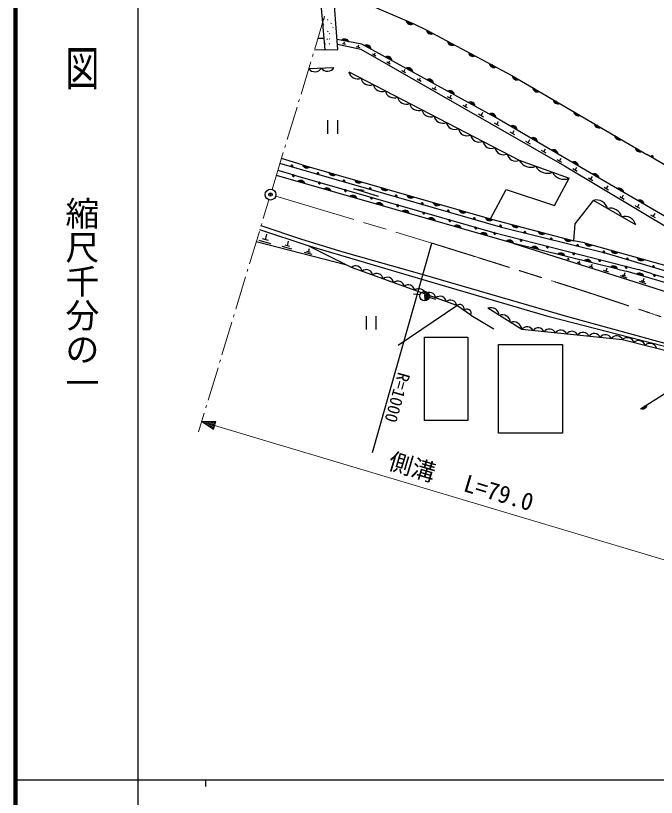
# Model space of a CAD drawing. Units: millimetres, scale not verified. Extents: x 40000 to 680000, y 20000 to 380000.
# Drawn here: x 40000 to 134463, y 202409 to 317656 of the extents above; entities that cross this region are included whole.
import ezdxf
from ezdxf.enums import TextEntityAlignment as Align

# ---------------------------------------------------------------- set-up
doc = ezdxf.new("R2010")
doc.units = ezdxf.units.MM
doc.header["$LTSCALE"] = 1000
doc.header["$PDMODE"] = 32
doc.header["$PDSIZE"] = 500
doc.linetypes.add('CHAIN', pattern=[18.5, 12, -1.5, 3.5, -1.5])
for name, color, linetype, lineweight in [('M-BGD', 7, 'Continuous', 25), ('M-BGD-HTXT', 7, 'Continuous', 13), ('M-BMK', 2, 'CHAIN', 13), ('M-BMK-SRVR', 3, 'Continuous', 25), ('M-STR-HTXT', 7, 'Continuous', 13), ('M-TTL', 2, 'Continuous', 140), ('M-TTL-BAND', 7, 'Continuous', 25)]:
    doc.layers.add(name, color=color, linetype=linetype, lineweight=lineweight)
doc.layers.add('M-OTRS', color=6, linetype='Continuous')
doc.styles.add('@ＭＳ ゴシック', font='')
doc.styles.add('ＭＳ ゴシック', font='')
doc.styles.get('@ＭＳ ゴシック').set_extended_font_data('@MS Gothic')
doc.styles.get('ＭＳ ゴシック').set_extended_font_data('MS Gothic')

msp = doc.modelspace()

# ---------------------------------------------------------------- linework, layer by layer
at = {"layer": 'M-BGD'}
for p, q in [((85486, 317143), (85556, 317213)), ((85985, 317015), (86055, 317086)), ((85304, 316497), (85375, 316567)), ((85361, 316367), (85432, 316438)), ((86518, 316515), (86588, 316585)), ((86744, 315889), (86815, 315959)), ((98694, 316434), (100537, 315563)), ((85995, 315287), (86065, 315358)), ((86276, 314985), (86347, 315056)), ((100537, 315563), (113173, 308840)), ((85440, 314278), (84558, 314262)), ((85604, 313494), (85675, 313565)), ((85895, 314156), (85965, 314227)), ((86230, 313495), (86301, 313566)), ((86261, 314209), (86332, 314280)), ((88634, 313412), (88176, 313517)), ((88405, 313465), (88468, 313772)), ((85591, 312592), (84039, 312548)), ((87432, 313471), (90886, 312709)), ((90770, 312924), (90236, 313046)), ((90503, 312985), (90576, 313343)), ((90886, 312709), (120931, 295504)), ((93093, 311693), (92616, 311962)), ((92854, 311828), (93026, 312150)), ((95226, 310497), (94721, 310782)), ((94973, 310640), (95155, 310981)), ((83217, 309841), (86933, 310003)), ((89128, 309382), (114260, 296324)), ((97508, 309217), (96934, 309541)), ((97221, 309379), (97427, 309767)), ((99783, 307926), (99175, 308268)), ((99479, 308097), (99697, 308508)), ((113173, 308840), (133076, 297193)), ((102041, 306644), (101433, 306986)), ((101737, 306815), (101955, 307226)), ((104334, 305341), (103691, 305704)), ((104013, 305523), (104244, 305958)), ((106610, 304049), (105966, 304412)), ((106288, 304230), (106520, 304665)), ((108981, 302697), (108242, 303119)), ((108612, 302908), (108881, 303407)), ((85991, 302237), (85991, 300237)), ((87491, 300237), (87491, 302237)), ((126028, 293687), (110864, 302611)), ((110950, 301616), (111200, 302060)), ((111278, 301420), (110621, 301812)), ((113583, 300067), (112927, 300458)), ((113255, 300262), (113505, 300706)), ((115899, 298731), (115242, 299123)), ((115570, 298927), (115821, 299371)), ((118204, 297378), (117547, 297769)), ((117876, 297574), (118126, 298017)), ((82252, 295684), (79202, 296615)), ((114260, 296324), (121598, 293674)), ((120508, 296022), (119851, 296414)), ((120180, 296218), (120430, 296662)), ((155235, 284117), (133076, 297193)), ((111820, 286394), (78975, 295867)), ((120931, 295504), (147807, 279420)), ((122806, 294656), (122150, 295048)), ((122478, 294852), (122729, 295296)), ((113464, 284078), (78439, 294101)), ((80596, 294304), (78658, 294827)), ((80596, 294304), (110290, 285758)), ((124776, 293486), (125027, 293930)), ((119466, 289665), (121598, 293674)), ((125105, 293291), (124448, 293682)), ((150844, 279252), (126028, 293687)), ((93484, 290990), (89864, 292098)), ((89864, 292098), (91381, 291903)), ((110009, 287675), (112295, 292047)), ((112295, 292047), (119466, 289665)), ((127414, 291945), (126758, 292336)), ((127086, 292141), (127336, 292585)), ((122514, 286947), (125189, 290423)), ((131426, 286798), (125189, 290423)), ((129709, 290574), (129053, 290965)), ((129381, 290769), (129632, 291213)), ((102585, 289816), (110009, 287675)), ((132024, 289236), (131362, 289619)), ((131693, 289428), (131938, 289874)), ((134356, 287825), (133651, 288235)), ((134003, 288030), (134265, 288506)), ((109214, 287904), (122319, 284465)), ((83131, 283712), (76001, 286071)), ((82187, 284634), (76181, 286664)), ((127091, 282584), (111820, 286394)), ((122319, 284465), (122514, 286947)), ((77291, 284494), (76415, 284734)), ((76853, 284614), (77057, 285437)), ((110290, 285758), (131845, 280224)), ((88817, 280878), (75472, 284328)), ((77634, 284024), (75881, 284503)), ((80725, 283215), (79272, 283612)), ((80441, 283605), (79715, 283804)), ((80078, 283704), (80247, 284386)), ((88279, 282803), (82187, 284634)), ((99717, 278803), (83131, 283712)), ((89522, 280526), (83131, 283712)), ((113464, 284078), (151554, 271974)), ((128802, 280284), (113464, 284078)), ((123873, 284157), (122319, 284465)), ((123873, 284157), (137065, 280486)), ((83700, 282438), (82570, 282747)), ((83479, 282741), (82914, 282896)), ((83197, 282819), (83328, 283349)), ((99952, 279513), (88279, 282803)), ((149711, 275875), (127091, 282584)), ((121633, 281653), (121296, 281759)), ((121464, 281706), (121529, 281932)), ((123270, 281138), (122853, 281268)), ((123061, 281203), (123142, 281483)), ((125170, 280540), (124617, 280713)), ((124894, 280626), (125000, 280997)), ((127432, 279829), (126669, 280068)), ((127050, 279948), (127198, 280461)), ((128802, 280284), (130000, 280000)), ((133853, 279595), (131845, 280224)), ((121387, 273270), (99952, 279513)), ((130174, 278967), (129163, 279284)), ((129985, 279249), (129479, 279407)), ((129732, 279328), (129869, 279803)), ((151840, 273498), (130000, 280000)), ((132534, 278491), (132677, 278965)), ((133853, 279595), (152092, 274147)), ((118679, 273260), (99717, 278803)), ((132972, 278125), (131964, 278455)), ((132786, 278409), (132282, 278574)), ((99615, 276486), (98646, 276581)), ((101930, 275827), (100966, 276099)), ((96412, 269099), (105046, 274908)), ((91657, 273367), (91657, 271367)), ((93157, 271367), (93157, 273367)), ((107130, 273499), (110520, 271464)), ((143926, 266722), (118679, 273260)), ((143914, 267095), (121387, 273270)), ((100292, 270236), (106682, 270236)), ((100292, 257958), (100292, 270236)), ((106682, 270236), (106682, 257958)), ((111180, 269160), (120648, 269160)), ((111180, 256078), (111180, 269160)), ((120648, 269160), (120648, 256078)), ((132116, 259698), (139091, 264096)), ((106682, 257958), (100292, 257958)), ((120648, 256078), (111180, 256078))]:
    msp.add_line(p, q, dxfattribs=at)
msp.add_lwpolyline([(87492, 312660), (86774, 322324), (84760, 322179), (85591, 312592)], close=True, dxfattribs=at)
for points in [[(87640, 319983), (91153, 319702), (98694, 316434)], [(110864, 302611), (91052, 313463), (87384, 314117)], [(82252, 295684), (102585, 289816), (110009, 287675)], [(107130, 273499), (105038, 274918), (89522, 280526)], [(141106, 266931), (129481, 269876), (114621, 271372), (109626, 274516)]]:
    msp.add_lwpolyline(points, dxfattribs=at)
for centre, radius in [((133844, 296862), 100), ((133844, 296862), 100), ((133844, 296862), 100), ((133844, 296862), 100), ((80718, 295474), 100), ((80718, 295474), 100), ((80718, 295474), 100), ((80718, 295474), 100), ((80952, 294092), 100), ((80952, 294092), 100), ((80952, 294092), 100), ((80952, 294092), 100), ((84561, 294365), 100), ((84561, 294365), 100), ((84561, 294365), 100), ((84561, 294365), 100), ((84796, 292986), 100), ((84796, 292986), 100), ((84796, 292986), 100), ((84796, 292986), 100), ((88405, 293257), 100), ((88405, 293257), 100), ((88405, 293257), 100), ((88405, 293257), 100), ((88640, 291880), 100), ((88640, 291880), 100), ((88640, 291880), 100), ((88640, 291880), 100), ((92248, 292148), 100), ((92248, 292148), 100), ((92248, 292148), 100), ((92248, 292148), 100), ((92484, 290773), 100), ((92484, 290773), 100), ((92484, 290773), 100), ((92484, 290773), 100), ((96091, 291040), 100), ((96091, 291040), 100), ((96091, 291040), 100), ((96091, 291040), 100), ((96328, 289667), 100), ((96328, 289667), 100), ((96328, 289667), 100), ((96328, 289667), 100), ((99935, 289931), 100), ((99935, 289931), 100), ((99935, 289931), 100), ((99935, 289931), 100), ((100172, 288561), 100), ((100172, 288561), 100), ((100172, 288561), 100), ((100172, 288561), 100), ((103778, 288823), 100), ((103778, 288823), 100), ((103778, 288823), 100), ((103778, 288823), 100), ((104016, 287455), 100), ((104016, 287455), 100), ((104016, 287455), 100), ((104016, 287455), 100), ((107621, 287714), 100), ((107621, 287714), 100), ((107621, 287714), 100), ((107621, 287714), 100), ((107859, 286349), 100), ((107859, 286349), 100), ((107859, 286349), 100), ((107859, 286349), 100), ((111465, 286606), 100), ((111465, 286606), 100), ((111465, 286606), 100), ((111465, 286606), 100), ((110651, 285557), 100), ((110651, 285557), 100), ((110651, 285557), 100), ((110651, 285557), 100), ((114525, 284562), 100), ((114525, 284562), 100), ((114525, 284562), 100), ((114525, 284562), 100), ((115085, 285687), 100), ((115085, 285687), 100), ((115085, 285687), 100), ((115085, 285687), 100), ((118966, 284719), 100), ((118966, 284719), 100), ((118966, 284719), 100), ((118966, 284719), 100), ((118400, 283568), 100), ((118400, 283568), 100), ((118400, 283568), 100), ((118400, 283568), 100), ((122847, 283751), 100), ((122847, 283751), 100), ((122847, 283751), 100), ((122847, 283751), 100), ((122274, 282573), 100), ((122274, 282573), 100), ((122274, 282573), 100), ((122274, 282573), 100), ((126728, 282782), 100), ((126728, 282782), 100), ((126728, 282782), 100), ((126728, 282782), 100), ((126148, 281578), 100), ((126148, 281578), 100), ((126148, 281578), 100), ((126148, 281578), 100), ((130183, 281776), 100), ((130183, 281776), 100), ((130183, 281776), 100), ((130183, 281776), 100), ((130023, 280584), 100), ((130023, 280584), 100), ((130023, 280584), 100), ((130023, 280584), 100), ((134018, 280639), 100), ((134018, 280639), 100), ((134018, 280639), 100), ((134018, 280639), 100), ((134206, 279380), 100), ((134206, 279380), 100), ((134206, 279380), 100), ((134206, 279380), 100), ((100299, 276312), 700)]:
    msp.add_circle(centre, radius, dxfattribs=at)
for centre, radius, start, end in [((98245, 317014), 654, 189.34883, 303.79067), ((98245, 317014), 523, 199.16007, 293.97943), ((98245, 317014), 392, 221.03652, 272.10298), ((101233, 315594), 654, 184.76483, 299.20667), ((101233, 315594), 523, 194.57607, 289.39543), ((101233, 315594), 392, 216.45252, 267.51898), ((88518, 313555), 654, 22.66986, 137.1117), ((88518, 313555), 523, 32.4811, 127.30046), ((88518, 313555), 392, 54.35755, 105.42401), ((104323, 313950), 654, 184.76483, 299.20667), ((104323, 313950), 523, 194.57607, 289.39543), ((104323, 313950), 392, 216.45252, 267.51898), ((91750, 312677), 654, 4.06698, 118.50881), ((91750, 312677), 523, 13.87821, 108.69757), ((91750, 312677), 392, 35.75467, 86.82112), ((94819, 310996), 654, 4.06698, 118.50881), ((94819, 310996), 523, 13.87821, 108.69757), ((94819, 310996), 392, 35.75467, 86.82112), ((107413, 312306), 654, 184.76483, 299.20667), ((107413, 312306), 523, 194.57607, 289.39543), ((107413, 312306), 392, 216.45252, 267.51898), ((110503, 310662), 654, 184.76483, 299.20667), ((110503, 310662), 523, 194.57607, 289.39543), ((110503, 310662), 392, 216.45252, 267.51898), ((84119, 310496), 1115, 215.96971, 329.02608), ((85977, 310577), 1115, 215.96971, 329.02608), ((90382, 309601), 1273, 189.93908, 295.15319), ((97889, 309315), 654, 4.06698, 118.50881), ((97889, 309315), 523, 13.87821, 108.69757), ((97889, 309315), 392, 35.75467, 86.82112), ((92177, 308669), 1273, 189.93908, 295.15319), ((100959, 307633), 654, 4.06698, 118.50881), ((100959, 307633), 523, 13.87821, 108.69757), ((100959, 307633), 392, 35.75467, 86.82112), ((113870, 308843), 654, 182.44314, 296.88498), ((113870, 308843), 523, 192.25438, 287.07374), ((113870, 308843), 392, 214.13083, 265.19729), ((93972, 307736), 1273, 189.93908, 295.15319), ((95767, 306803), 1273, 189.93908, 295.15319), ((104028, 305952), 654, 4.06698, 118.50881), ((116891, 307075), 654, 182.44314, 296.88498), ((116891, 307075), 523, 192.25438, 287.07374), ((116891, 307075), 392, 214.13083, 265.19729), ((97562, 305871), 1273, 189.93908, 295.15319), ((104028, 305952), 523, 13.87821, 108.69757), ((104028, 305952), 392, 35.75467, 86.82112), ((99358, 304938), 1273, 189.93908, 295.15319), ((107098, 304270), 654, 4.06698, 118.50881), ((107098, 304270), 523, 13.87821, 108.69757), ((107098, 304270), 392, 35.75467, 86.82112), ((119912, 305307), 654, 182.44314, 296.88498), ((119912, 305307), 523, 192.25438, 287.07374), ((119912, 305307), 392, 214.13083, 265.19729), ((101153, 304005), 1273, 189.93908, 295.15319), ((110168, 302589), 654, 4.06698, 118.50881), ((110168, 302589), 523, 13.87821, 108.69757), ((122932, 303540), 654, 182.44314, 296.88498), ((122932, 303540), 523, 192.25438, 287.07374), ((122932, 303540), 392, 214.13083, 265.19729), ((102948, 303072), 1273, 189.93908, 295.15319), ((110168, 302589), 392, 35.75467, 86.82112), ((104743, 302140), 1273, 189.93908, 295.15319), ((106539, 301207), 1273, 189.93908, 295.15319), ((113266, 300787), 654, 2.30137, 116.74321), ((113266, 300787), 523, 12.11261, 106.93197), ((113266, 300787), 392, 33.98906, 85.05552), ((125953, 301772), 654, 182.44314, 296.88498), ((125953, 301772), 523, 192.25438, 287.07374), ((125953, 301772), 392, 214.13083, 265.19729), ((108334, 300274), 1273, 189.93908, 295.15319), ((116282, 299012), 654, 2.30137, 116.74321), ((128974, 300004), 654, 182.44314, 296.88498), ((128974, 300004), 523, 192.25438, 287.07374), ((128974, 300004), 392, 214.13083, 265.19729), ((110129, 299342), 1273, 189.93908, 295.15319), ((116282, 299012), 523, 12.11261, 106.93197), ((116282, 299012), 392, 33.98906, 85.05552), ((111924, 298409), 1273, 189.93908, 295.15319), ((119298, 297236), 654, 2.30137, 116.74321), ((119298, 297236), 523, 12.11261, 106.93197), ((119298, 297236), 392, 33.98906, 85.05552), ((131995, 298236), 654, 182.44314, 296.88498), ((131995, 298236), 523, 192.25438, 287.07374), ((131995, 298236), 392, 214.13083, 265.19729), ((113719, 297476), 1273, 189.93908, 295.15319), ((115973, 297237), 1941, 208.07649, 292.20937), ((133844, 296862), 145, 283.05844, 195.8528), ((133844, 296862), 116, 264.6091, 214.30213), ((80718, 295474), 145, 297.51405, 210.30842), ((80718, 295474), 116, 279.06472, 228.75775), ((82926, 295858), 654, 196.68089, 311.12273), ((82926, 295858), 523, 206.49213, 301.31149), ((82926, 295858), 392, 228.36858, 279.43504), ((118419, 296354), 1941, 208.07649, 292.20937), ((122315, 295461), 654, 2.30137, 116.74321), ((122315, 295461), 523, 12.11261, 106.93197), ((122315, 295461), 392, 33.98906, 85.05552), ((80952, 294092), 145, 117.5479, 30.34227), ((80952, 294092), 116, 99.09857, 48.7916), ((84561, 294365), 145, 297.51405, 210.30842), ((84561, 294365), 116, 279.06472, 228.75775), ((86769, 294749), 654, 196.68089, 311.12273), ((86769, 294749), 523, 206.49213, 301.31149), ((86769, 294749), 392, 228.36858, 279.43504), ((120865, 295471), 1941, 208.07649, 292.20937), ((125331, 293686), 654, 2.30137, 116.74321), ((125331, 293686), 523, 12.11261, 106.93197), ((125331, 293686), 392, 33.98906, 85.05552), ((82024, 292706), 654, 16.81094, 131.25278), ((82024, 292706), 523, 26.62218, 121.44154), ((82024, 292706), 392, 48.49863, 99.56509), ((84796, 292986), 145, 117.5479, 30.34227), ((84796, 292986), 116, 99.09857, 48.7916), ((88405, 293257), 145, 297.51405, 210.30842), ((88405, 293257), 116, 279.06472, 228.75775), ((90613, 293640), 654, 196.68089, 311.12273), ((90613, 293640), 523, 206.49213, 301.31149), ((90613, 293640), 392, 228.36858, 279.43504), ((85870, 291606), 654, 16.81094, 131.25278), ((85870, 291606), 523, 26.62218, 121.44154), ((85870, 291606), 392, 48.49863, 99.56509), ((88640, 291880), 145, 117.5479, 30.34227), ((88640, 291880), 116, 99.09857, 48.7916), ((92248, 292148), 145, 297.51405, 210.30842), ((92248, 292148), 116, 279.06472, 228.75775), ((94456, 292531), 654, 196.68089, 311.12273), ((94456, 292531), 523, 206.49213, 301.31149), ((94456, 292531), 392, 228.36858, 279.43504), ((128970, 291566), 654, 2.59374, 117.03558), ((128970, 291566), 523, 12.40498, 107.22434), ((128970, 291566), 392, 34.28143, 85.34789), ((89715, 290506), 654, 16.81094, 131.25278), ((89715, 290506), 523, 26.62218, 121.44154), ((89715, 290506), 392, 48.49863, 99.56509), ((92484, 290773), 145, 117.5479, 30.34227), ((92484, 290773), 116, 99.09857, 48.7916), ((96091, 291040), 145, 297.51405, 210.30842), ((96091, 291040), 116, 279.06472, 228.75775), ((98299, 291422), 654, 196.68089, 311.12273), ((98299, 291422), 523, 206.49213, 301.31149), ((98299, 291422), 392, 228.36858, 279.43504), ((125627, 288785), 1696, 14.67512, 104.99972), ((131995, 289806), 654, 2.59374, 117.03558), ((93561, 289405), 654, 16.81094, 131.25278), ((93561, 289405), 523, 26.62218, 121.44154), ((93561, 289405), 392, 48.49863, 99.56509), ((96328, 289667), 145, 117.5479, 30.34227), ((96328, 289667), 116, 99.09857, 48.7916), ((99935, 289931), 145, 297.51405, 210.30842), ((99935, 289931), 116, 279.06472, 228.75775), ((102142, 290312), 654, 196.68089, 311.12273), ((102142, 290312), 523, 206.49213, 301.31149), ((102142, 290312), 392, 228.36858, 279.43504), ((127706, 287577), 1696, 14.67512, 104.99972), ((131995, 289806), 523, 12.40498, 107.22434), ((131995, 289806), 392, 34.28143, 85.34789), ((97407, 288305), 654, 16.81094, 131.25278), ((97407, 288305), 523, 26.62218, 121.44154), ((97407, 288305), 392, 48.49863, 99.56509), ((100172, 288561), 145, 117.5479, 30.34227), ((100172, 288561), 116, 99.09857, 48.7916), ((103778, 288823), 145, 297.51405, 210.30842), ((103778, 288823), 116, 279.06472, 228.75775), ((105985, 289204), 654, 196.69292, 311.13475), ((105985, 289204), 523, 206.50416, 301.32352), ((105985, 289204), 392, 228.38061, 279.44706), ((101252, 287204), 654, 16.81094, 131.25278), ((101252, 287204), 523, 26.62218, 121.44154), ((101252, 287204), 392, 48.49863, 99.56509), ((104016, 287455), 145, 117.5479, 30.34227), ((104016, 287455), 116, 99.09857, 48.7916), ((107621, 287714), 145, 297.51405, 210.30842), ((107621, 287714), 116, 279.06472, 228.75775), ((109884, 288095), 654, 198.07488, 312.51672), ((109884, 288095), 523, 207.88612, 302.70548), ((109884, 288095), 392, 229.76257, 280.82903), ((129785, 286369), 1696, 14.67512, 104.99972), ((105098, 286104), 654, 16.81094, 131.25278), ((105098, 286104), 523, 26.62218, 121.44154), ((105098, 286104), 392, 48.49863, 99.56509), ((107859, 286349), 145, 117.5479, 30.34227), ((107859, 286349), 116, 99.09857, 48.7916), ((111465, 286606), 145, 297.51405, 210.30842), ((111465, 286606), 116, 279.06472, 228.75775), ((113753, 287079), 654, 198.07488, 312.51672), ((113753, 287079), 523, 207.88612, 302.70548), ((113753, 287079), 392, 229.76257, 280.82903), ((115085, 285687), 145, 299.59348, 212.38784), ((117622, 286064), 654, 198.07488, 312.51672), ((117622, 286064), 523, 207.88612, 302.70548), ((108944, 285003), 654, 16.81094, 131.25278), ((108944, 285003), 523, 26.62218, 121.44154), ((108944, 285003), 392, 48.49863, 99.56509), ((110651, 285557), 145, 119.20341, 31.99778), ((110651, 285557), 116, 100.75408, 50.44711), ((114525, 284562), 145, 119.20341, 31.99778), ((114525, 284562), 116, 100.75408, 50.44711), ((115085, 285687), 116, 281.14414, 230.83717), ((117622, 286064), 392, 229.76257, 280.82903), ((118966, 284719), 145, 299.59348, 212.38784), ((118966, 284719), 116, 281.14414, 230.83717), ((121491, 285049), 654, 198.07488, 312.51672), ((121491, 285049), 523, 207.88612, 302.70548), ((121491, 285049), 392, 229.76257, 280.82903), ((112789, 283903), 654, 16.81094, 131.25278), ((112789, 283903), 523, 26.62218, 121.44154), ((112789, 283903), 392, 48.49863, 99.56509), ((116485, 282966), 654, 18.88454, 133.32638), ((118400, 283568), 145, 119.20341, 31.99778), ((118400, 283568), 116, 100.75408, 50.44711), ((122847, 283751), 145, 299.59348, 212.38784), ((122847, 283751), 116, 281.14414, 230.83717), ((124546, 284337), 654, 197.23105, 311.67289), ((124546, 284337), 523, 207.04229, 301.86165), ((124546, 284337), 392, 228.91874, 279.9852), ((116485, 282966), 523, 28.69578, 123.51514), ((116485, 282966), 392, 50.57223, 101.63869), ((120368, 282006), 654, 18.88454, 133.32638), ((120368, 282006), 523, 28.69578, 123.51514), ((120368, 282006), 392, 50.57223, 101.63869), ((122274, 282573), 145, 119.20341, 31.99778), ((122274, 282573), 116, 100.75408, 50.44711), ((126728, 282782), 145, 299.59348, 212.38784), ((126728, 282782), 116, 281.14414, 230.83717), ((128399, 283265), 654, 197.23105, 311.67289), ((128399, 283265), 523, 207.04229, 301.86165), ((128399, 283265), 392, 228.91874, 279.9852), ((124251, 281045), 654, 18.88454, 133.32638), ((124251, 281045), 523, 28.69578, 123.51514), ((124251, 281045), 392, 50.57223, 101.63869), ((126148, 281578), 145, 119.20341, 31.99778), ((126148, 281578), 116, 100.75408, 50.44711), ((130183, 281776), 145, 297.08378, 209.87814), ((130183, 281776), 116, 278.63445, 228.32748), ((132253, 282193), 654, 197.23105, 311.67289), ((132253, 282193), 523, 207.04229, 301.86165), ((132253, 282193), 392, 228.91874, 279.9852), ((90151, 279841), 930, 7.68649, 132.57131), ((91703, 279280), 930, 7.68649, 132.57131), ((128134, 280085), 654, 18.88454, 133.32638), ((128134, 280085), 523, 28.69578, 123.51514), ((128134, 280085), 392, 50.57223, 101.63869), ((130023, 280584), 145, 119.20341, 31.99778), ((130023, 280584), 116, 100.75408, 50.44711), ((134018, 280639), 145, 297.08378, 209.87814), ((134018, 280639), 116, 278.63445, 228.32748), ((93254, 278719), 930, 7.68649, 132.57131), ((94806, 278158), 930, 7.68649, 132.57131), ((131995, 279037), 654, 16.20105, 130.64289), ((131995, 279037), 523, 26.01229, 120.83165), ((131995, 279037), 392, 47.88874, 98.9552), ((134206, 279380), 145, 116.9713, 29.76566), ((134206, 279380), 116, 98.52196, 48.21499), ((96357, 277598), 930, 7.68649, 132.57131), ((97909, 277037), 930, 7.68649, 132.57131), ((99461, 276476), 930, 7.68649, 132.57131), ((100299, 276312), 560, 270, 90), ((100299, 276312), 420, 270, 90), ((101012, 275915), 930, 7.68649, 132.57131), ((100299, 276312), 280, 270, 90), ((100299, 276312), 140, 270, 90), ((100299, 276312), 20, 270, 90), ((102564, 275355), 930, 7.68649, 132.57131), ((104115, 274794), 930, 7.68649, 132.57131), ((105477, 274440), 649, 339.15387, 132.55111), ((106523, 273730), 649, 339.15387, 132.55111), ((110076, 273385), 1218, 3.91757, 111.69465), ((111741, 272337), 1218, 3.91757, 111.69465), ((113406, 271289), 1218, 3.91757, 111.69465), ((115402, 270852), 938, 22.1039, 146.39621), ((117054, 270686), 938, 22.1039, 146.39621), ((118705, 270520), 938, 22.1039, 146.39621), ((120356, 270354), 938, 22.1039, 146.39621), ((122007, 270187), 938, 22.1039, 146.39621), ((123658, 270021), 938, 22.1039, 146.39621), ((125309, 269855), 938, 22.1039, 146.39621), ((126960, 269689), 938, 22.1039, 146.39621), ((128611, 269522), 938, 22.1039, 146.39621), ((130193, 269196), 984, 15.24053, 136.33212), ((131853, 268776), 984, 15.24053, 136.33212), ((133514, 268355), 984, 15.24053, 136.33212), ((132435, 260318), 654, 245.01614, 359.45797), ((132435, 260318), 523, 254.82737, 349.64673), ((132435, 260318), 392, 276.70383, 327.77028)]:
    msp.add_arc(centre, radius, start, end, dxfattribs=at)
at = {"layer": 'M-BGD-HTXT'}
for p, q in [((84108, 312776), (85560, 317560)), ((83759, 311628), (83875, 312010)), ((82074, 306078), (83527, 310862)), ((81726, 304929), (81842, 305312)), ((80041, 299379), (81493, 304164)), ((79693, 298231), (79809, 298614)), ((77812, 292035), (79460, 297466)), ((76515, 287764), (77347, 290504)), ((76167, 286616), (76283, 286999)), ((74482, 281066), (75934, 285851)), ((74134, 279918), (74250, 280301)), ((72449, 274368), (73901, 279152)), ((72100, 273220), (72216, 273602)), ((70416, 267670), (71868, 272454)), ((70067, 266521), (70183, 266904)), ((68382, 260972), (69835, 265756)), ((68034, 259823), (68150, 260206)), ((66970, 256318), (67801, 259058))]:
    msp.add_line(p, q, dxfattribs=at)
at = {"layer": 'M-BMK'}
msp.add_line((78349, 291053), (101339, 284131), dxfattribs=at)
msp.add_open_spline([(101339, 284131), (106772, 282435), (108140, 282006), (112494, 280630), (117757, 278967), (120711, 278056), (125955, 276335), (132293, 274253), (135829, 273041), (142133, 270857), (146434, 269366), (148853, 268559), (153121, 266977), (155405, 266132), (156137, 265861), (158953, 264775)], degree=3, knots=[0, 0, 0, 0, 1, 1, 1, 2, 2, 2, 3, 3, 3, 4, 4, 4, 5, 5, 5, 5], dxfattribs=at)
at = {"layer": 'M-BMK-SRVR'}
msp.add_line((92606, 253236), (101339, 284131), dxfattribs=at)
msp.add_circle((77579, 291270), 800, dxfattribs=at)
at = {"layer": 'M-OTRS'}
msp.add_point((77579, 291270), dxfattribs=at)
at = {"layer": 'M-STR-HTXT'}
for p, q in [((67421, 257803), (69509, 257806)), ((67421, 257803), (69165, 256656)), ((67421, 257803), (69337, 257231)), ((69303, 257116), (67770, 257574)), ((69371, 257346), (67838, 257804)), ((68118, 257344), (69268, 257001)), ((68256, 257804), (69406, 257461)), ((69234, 256886), (68467, 257115)), ((69440, 257576), (68673, 257805)), ((69091, 257805), (69474, 257691)), ((69165, 256656), (69509, 257806)), ((139881, 236157), (69337, 257231)), ((68816, 256885), (69200, 256771))]:
    msp.add_line(p, q, dxfattribs=at)
at = {"layer": 'M-TTL'}
msp.add_line((40000, 380000), (40000, 20000), dxfattribs=at)
at = {"layer": 'M-TTL-BAND'}
for p, q in [((58000, 370000), (58000, 20000)), ((40000, 205000), (579000, 205000)), ((68000, 205000), (68000, 204000))]:
    msp.add_line(p, q, dxfattribs=at)

# ---------------------------------------------------------------- texts
at = {"layer": 'M-BMK-SRVR', "style": 'ＭＳ ゴシック'}
msp.add_text('R=1000', height=1833, rotation=254.216, dxfattribs=at).set_placement((97297, 264949), align=Align.MIDDLE_LEFT)
at = {"layer": 'M-STR-HTXT', "style": 'ＭＳ ゴシック'}
for s, p in [('側溝', (94533, 250169)), ('L=79.0', (105632, 246853))]:
    msp.add_text(s, height=2566, rotation=343.368, dxfattribs=at).set_placement(p, align=Align.BOTTOM_LEFT)
at = {"layer": 'M-TTL-BAND', "style": '@ＭＳ ゴシック', "width": 1.4}
msp.add_text('平  面  図', height=3666, rotation=270, dxfattribs=at).set_placement((49777, 306475), align=Align.MIDDLE_RIGHT)
at = {"layer": 'M-TTL-BAND', "style": '@ＭＳ ゴシック'}
msp.add_text('縮尺千分の一', height=3666, rotation=270, dxfattribs=at).set_placement((49777, 261030), align=Align.MIDDLE_RIGHT)

doc.saveas('drawing.dxf')
